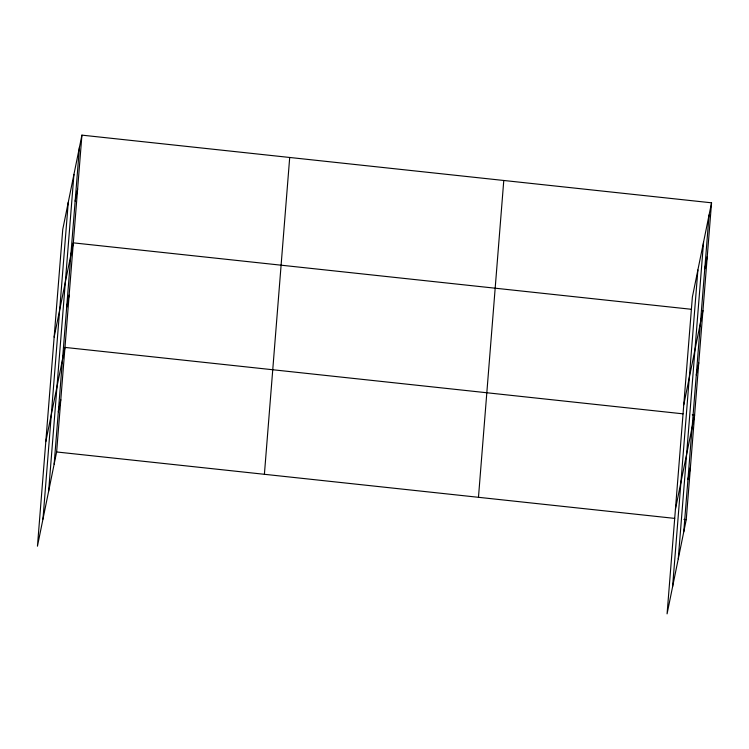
<?xml version="1.0" encoding="UTF-8"?>
<svg xmlns="http://www.w3.org/2000/svg" width="749" height="749" viewBox="0 0 749 749"><rect width="100%" height="100%" fill="white"/><g stroke="black" fill="none" stroke-linecap="round" stroke-linejoin="round"><path stroke-width="1.12" d="M42.955 519.123L68.262 202.296M48.629 491.232L73.936 174.405M54.143 464.155L79.441 147.328M81.922 135.138L62.757 229.363L37.45 546.19L56.624 451.965L81.922 135.138L711.55 202.81L686.243 519.637L667.078 613.862L692.376 297.035L711.55 202.81M264.397 474.295L289.704 157.468M478.471 497.308L503.777 180.481M672.583 586.795L697.89 269.968M678.257 558.904L703.564 242.077M683.762 531.827L709.069 215M75.143 201.191L77.624 189.001M54.153 337.087L73.318 242.854L691.402 309.29M66.67 307.324L69.142 295.134M45.801 441.638L64.976 347.414L683.051 413.841M58.319 411.875L60.8 399.685M704.772 268.863L707.253 256.673M683.771 404.76L702.946 310.526M696.289 374.996L698.77 362.806M675.429 509.311L694.595 415.086L692.291 414.834M687.938 479.547L690.419 467.357M56.624 451.965L674.699 518.392M683.94 519.385L686.243 519.637"/></g></svg>
